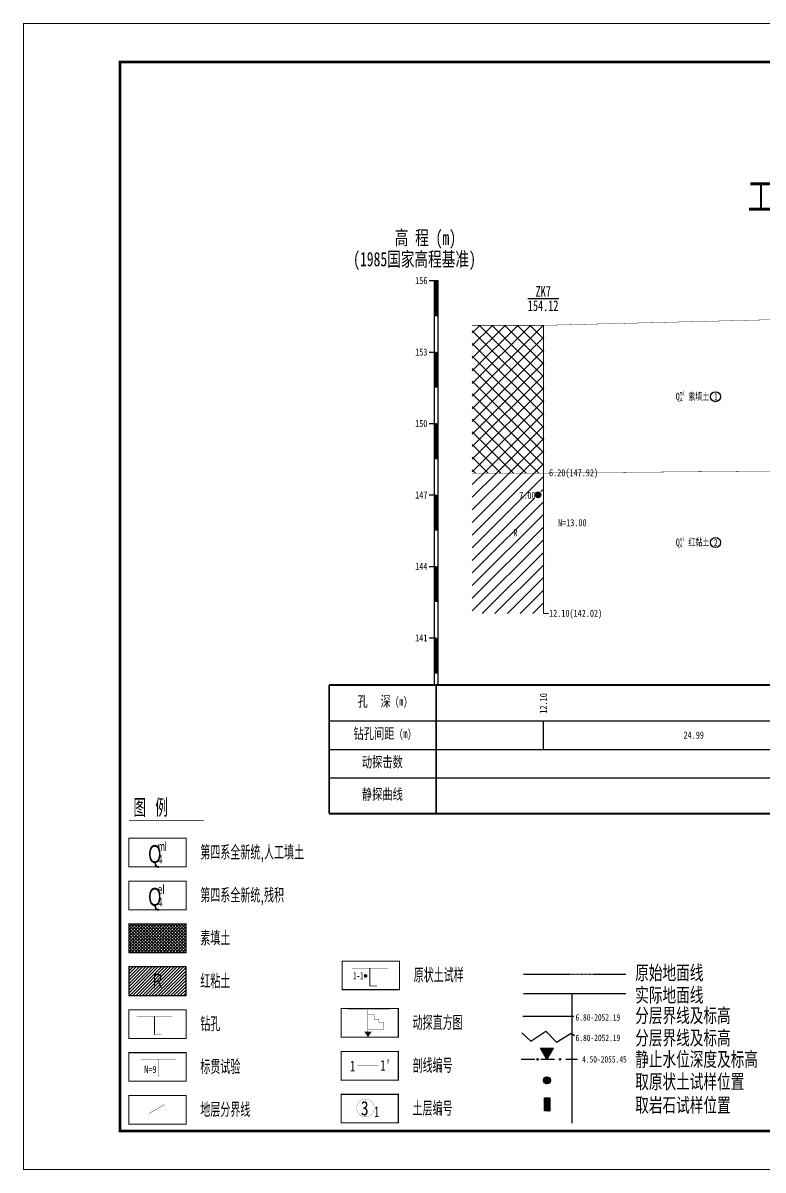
# Model space of a CAD drawing. Header units: millimetres. Extents: x 7577 to 20709, y -191 to 3630.
# Drawn here: x 9195 to 9402.2, y 470 to 791 of the extents above; entities that cross this region are included whole.
import ezdxf
from ezdxf.enums import TextEntityAlignment as Align

# ---------------------------------------------------------------- set-up
doc = ezdxf.new("R2010")
doc.units = ezdxf.units.MM
doc.linetypes.add('DASHED2', pattern=[0.375, 0.25, -0.125])
for name, color, linetype in [('GiCAD_BiaoGuan', 7, 'Continuous'), ('GiCAD_DiMianXian', 7, 'Continuous'), ('GiCAD_Hatch', 7, 'Continuous'), ('Gicad_pou_texts', 7, 'Continuous'), ('GiCAD_PouMian', 7, 'Continuous'), ('GiCAD_PouXian', 7, 'Continuous'), ('GiCAD_QuYang', 7, 'Continuous'), ('GiCAD_ShuiWei', 7, 'Continuous'), ('GiCAD_TLTuKuang', 7, 'Continuous'), ('GiCAD_TuLi', 7, 'Continuous'), ('GiCAD_WXP', 1, 'Continuous'), ('GiCAD_ZuanKong', 7, 'Continuous')]:
    doc.layers.add(name, color=color, linetype=linetype)
doc.styles.add('LZ_FONTS_FS', font='simfang.ttf', dxfattribs={"width": 0.7})
doc.styles.add('LZ_PMT_BZ', font='simfang.ttf', dxfattribs={"width": 0.7, "height": 3})
doc.styles.add('两侧标尺', font='simfang.ttf', dxfattribs={"width": 0.7, "height": 2})
doc.styles.add('取样编号', font='simfang.ttf', dxfattribs={"width": 0.7, "height": 2})
doc.styles.add('叠加符号', font='simfang.ttf', dxfattribs={"width": 0.7, "height": 2})
doc.styles.add('图例', font='ComFont.shx', dxfattribs={"width": 0.7, "height": 2, "bigfont": 'HZTXT12A.SHX'})
doc.styles.add('土层名称', font='simfang.ttf', dxfattribs={"width": 0.7, "height": 2})
doc.styles.add('土层编号', font='simfang.ttf', dxfattribs={"width": 0.7, "height": 2})
doc.styles.add('孔口标注', font='simfang.ttf', dxfattribs={"width": 0.7, "height": 3})
doc.styles.add('层底深度', font='simfang.ttf', dxfattribs={"width": 0.7, "height": 2})
doc.styles.add('时代岩性', font='simfang.ttf', dxfattribs={"width": 0.7, "height": 2})
doc.styles.add('标注栏-孔深', font='simfang.ttf', dxfattribs={"width": 0.7, "height": 2})
doc.styles.add('标注栏-第一列', font='simfang.ttf', dxfattribs={"width": 0.7, "height": 3})
doc.styles.add('标注栏-钻孔间距', font='simfang.ttf', dxfattribs={"width": 0.7, "height": 2})
doc.styles.add('标贯动探', font='simfang.ttf', dxfattribs={"width": 0.7, "height": 2})
doc.styles.add('标题', font='simfang.ttf', dxfattribs={"width": 0.7, "height": 8})
doc.styles.add('高程系统', font='simfang.ttf', dxfattribs={"width": 0.7, "height": 4})
pattern_1 = [(45, (-592.32915, 78.45997), (-0.088388348, 0.088388348), [])]

# ---------------------------------------------------------------- blocks, each defined once
blk = doc.blocks.new('WipeoutBlock')
blk.add_wipeout([(0, 0), (0, 1), (1, 1), (1, 0)]).dxf.layer = 'GiCAD_QuYang'
blk = doc.blocks.new('tlgkzk')
for points, const_width in [([(2.17, 6.08), (12.17, 6.08)], 0.1), ([(7.17, 6.08), (7.17, 1.08)], 0.3), ([(7.17, 1.08), (9.17, 1.08)], 0.1)]:
    blk.add_lwpolyline(points, dxfattribs=dict(const_width=const_width))
blk = doc.blocks.new('tlgkbg')
at = {"const_width": 0.1}
for points in [[(3.3, 6.16), (13.3, 6.16)], [(8.3, 6.16), (8.3, 1.16)]]:
    blk.add_lwpolyline(points, dxfattribs=at)
at = {"style": 'LZ_PMT_BZ', "width": 0.7}
blk.add_text('N=9', height=2, dxfattribs=at).set_placement((4.31, 2.32))
blk = doc.blocks.new('tlgkfcx')
blk.add_lwpolyline([(5.6, 2.97, 0, 0, 0), (5.69, 3.02, 0.1, 0.1, 0), (10.03, 5.5, 0.1, 0.1, 0)], format="xyseb")
blk = doc.blocks.new('tlgkyzt')
at = {"const_width": 0.1}
for points in [[(2.74, 6.02), (12.74, 6.02)], [(7.74, 1.02), (9.74, 1.02)]]:
    blk.add_lwpolyline(points, dxfattribs=at)
at = {"const_width": 0.5}
blk.add_lwpolyline([(6.28, 3.84, 1), (6.78, 3.84, 1)], format="xyb", close=True, dxfattribs=at)
blk.add_lwpolyline([(7.74, 6.02, 0.3, 0.3, 0), (7.74, 1.02, 0.1, 0.1, 0), (7.74, 1.02, 0.1, 0.1, 0)], format="xyseb")
at = {"style": 'LZ_FONTS_FS', "width": 0.6}
blk.add_text('1-1', height=2, dxfattribs=at).set_placement((3.01, 2.91))
blk = doc.blocks.new('tlgkdtzft')
at = {"const_width": 0.1}
for points in [[(1.92, 7.67), (13.62, 7.67)], [(7.5, 7.67), (7.5, 1.5)], [(7.44, 6.29), (9.21, 6.29), (9.21, 5.05), (10.58, 5.05), (10.58, 4.18), (11.85, 4.18), (11.85, 2.18), (7.44, 2.18)]]:
    blk.add_lwpolyline(points, dxfattribs=at)
blk.add_lwpolyline([(7.5, 0, 0, 2, 0), (7.5, 1.5, 2, 2, 0)], format="xyseb")
blk = doc.blocks.new('tlgkpxbh')
at = {"const_width": 0.1}
blk.add_lwpolyline([(4.48, 4.15), (10.48, 4.15)], dxfattribs=at)
at = {"style": 'LZ_PMT_BZ', "width": 0.7}
for s, p in [('1', (2.5, 2.43)), ("1'", (10.98, 2.6))]:
    blk.add_text(s, height=3, dxfattribs=at).set_placement(p)
blk = doc.blocks.new('tlgkdcbh')
at = {"const_width": 0.05}
blk.add_lwpolyline([(4.34, 4.16, 1), (9.29, 4.16, 1)], format="xyb", close=True, dxfattribs=at)
at = {"style": 'LZ_PMT_BZ'}
for s, height, width, p in [('3', 4, 0.8, (5.5, 2.12)), ('1', 3, 0.7, (9.24, 1.62))]:
    blk.add_text(s, height=height, dxfattribs=dict(at, width=width)).set_placement(p)
blk = doc.blocks.new('tl_spec')
at = {"layer": 'GiCAD_TLTuKuang'}
h = blk.add_hatch(dxfattribs=at)
h.set_pattern_fill('ANSI31', color=256, style=0)
h.set_pattern_definition(pattern_1)
h.paths.add_polyline_path([(6.58, -23.87), (8.4, -20.73), (4.77, -20.73)])
h = blk.add_hatch(dxfattribs=at)
h.set_pattern_fill('ANSI31', color=256, style=0)
h.set_pattern_definition(pattern_1)
edge = h.paths.add_edge_path()
edge.add_arc((6.58, -29.72), 0.97, 0, 360)
h = blk.add_hatch(dxfattribs=at)
h.set_pattern_fill('ANSI31', color=256, style=0)
h.set_pattern_definition(pattern_1)
h.paths.add_polyline_path([(5.91, -34.65), (7.34, -34.65), (7.34, -38.26), (5.91, -38.26)])
at = {"layer": 'GiCAD_TLTuKuang', "linetype": 'DASHED2'}
blk.add_line((0, 0), (28.68, 0), dxfattribs=at)
at = {"layer": 'GiCAD_TLTuKuang'}
for p, q in [((28.68, -5.47), (0, -5.47)), ((13.56, -5.47), (13.56, -41.67)), ((-0.2, -11.74), (14.08, -11.74)), ((2.04, -18.77), (6.26, -15.96)), ((6.26, -15.96), (9.26, -19.04)), ((-0.46, -16.39), (2.04, -18.77)), ((9.26, -19.04), (13.32, -16.51)), ((13.32, -16.51), (14.26, -17.17)), ((4.77, -20.73), (8.4, -20.73)), ((6.58, -23.87), (4.77, -20.73)), ((6.58, -23.87), (8.4, -20.73)), ((3.17, -23.87), (-0.65, -23.87)), ((8.67, -23.87), (4.86, -23.87)), ((15.13, -23.87), (11.9, -23.87))]:
    blk.add_line(p, q, dxfattribs=at)
blk.add_lwpolyline([(5.91, -34.65), (7.34, -34.65), (7.34, -38.26), (5.91, -38.26)], close=True, dxfattribs=at)
for centre, radius in [((3.98, -23.87), 0.22), ((10.22, -23.87), 0.22), ((6.58, -29.72), 0.97)]:
    blk.add_circle(centre, radius, dxfattribs=at)
at = {"layer": 'GiCAD_TLTuKuang', "color": 7, "style": 'LZ_FONTS_FS', "width": 0.7}
for s, p in [('原始地面线', (31.29, -1.6)), ('实际地面线', (31.29, -7.85)), ('分层界线及标高', (31.29, -13.58)), ('分层界线及标高', (31.29, -19.83)), ('静止水位深度及标高', (31.29, -25.82)), ('取原状土试样位置', (31.29, -32.07)), ('取岩石试样位置', (31.29, -38.66))]:
    blk.add_text(s, height=4, dxfattribs=at).set_placement(p)
at = {"layer": 'GiCAD_TLTuKuang', "linetype": 'DASHED2', "style": 'LZ_FONTS_FS', "width": 0.7}
for s, p in [('6.80-2052.19', (14.6, -13.02)), ('6.80-2052.19', (14.6, -18.75)), ('4.50-2055.45', (16.42, -24.74))]:
    blk.add_text(s, height=1.8229, dxfattribs=at).set_placement(p)
blk = doc.blocks.new('gkqy1')
blk.add_wipeout([(-0.9, -0.9), (0.9, -0.9), (0.9, 0.9), (-0.9, 0.9)]).dxf.layer = 'GiCAD_QuYang'
at = {"layer": 'GiCAD_QuYang'}
h = blk.add_hatch(color=1, dxfattribs=at)
edge = h.paths.add_edge_path()
edge.add_arc((0, 0), 0.8, 0, 360)
at = {"layer": 'GiCAD_QuYang', "color": 1}
blk.add_circle((0, 0), 0.8, dxfattribs=at)

msp = doc.modelspace()

# ---------------------------------------------------------------- hatches: boundary and pattern name
at = {"layer": 'GiCAD_Hatch'}
h = msp.add_hatch(dxfattribs=at)
h.set_pattern_fill('GKSTT', scale=0.5, style=0)
h.set_pattern_definition([(45, (5854.5445, 1749.3191), (-1.767767, 1.767767), []), (135, (5854.5445, 1749.3191), (-1.767767, -1.767767), [])])
h.paths.add_polyline_path([(9320.83, 706.39), (9340.73, 706.39), (9340.83, 706.39), (9340.83, 665.05), (9340.73, 665.05), (9320.83, 665.05)])
h = msp.add_hatch(dxfattribs=at)
h.set_pattern_fill('GKHNT', scale=0.5, style=0)
h.set_pattern_definition([(45, (5854.5445, 1749.3191), (-1.767767, 1.767767), [])])
h.paths.add_polyline_path([(9320.83, 665.05), (9340.73, 665.05), (9340.83, 665.05), (9340.83, 625.72), (9340.73, 625.72), (9320.83, 625.72)])
at = {"layer": 'GiCAD_TuLi'}
h = msp.add_hatch(dxfattribs=at)
h.set_pattern_fill('GKSTT', scale=0.125, style=0, pattern_type=2)
h.set_pattern_definition([(45, (5315.9473, -918.8064), (-0.44194174, 0.44194174), []), (135, (5315.9473, -918.8064), (-0.44194174, -0.44194174), [])])
h.paths.add_polyline_path([(9224.69, 530.84), (9240.69, 530.84), (9240.69, 538.84), (9224.69, 538.84)])
h = msp.add_hatch(dxfattribs=at)
h.set_pattern_fill('GKHNT', scale=0.125, style=0, pattern_type=2)
h.set_pattern_definition([(45, (5315.9473, -918.8064), (-0.44194174, 0.44194174), [])])
h.paths.add_polyline_path([(9224.69, 518.84), (9240.69, 518.84), (9240.69, 526.84), (9224.69, 526.84)])

# ---------------------------------------------------------------- linework, layer by layer
at = {"layer": 'GiCAD_DiMianXian', "color": 3, "const_width": 0.1}
msp.add_lwpolyline([(9320.73, 706.39), (9340.73, 706.39), (9424.04, 708.45), (9465.72, 708.05), (9565.72, 707.12), (9575.72, 707.12)], dxfattribs=at)
at = {"layer": 'Gicad_pou_texts', "color": 3}
for centre in [(9388.91, 686.42), (9388.91, 645.59)]:
    msp.add_ellipse(centre, major_axis=(0, 1.4), ratio=1, dxfattribs=at)
at = {"layer": 'GiCAD_PouMian', "color": 1}
for p, q in [((9308.73, 718.92), (9310.73, 718.92)), ((9310.23, 605.72), (9310.23, 718.92)), ((9310.23, 718.92), (9311.23, 718.92)), ((9311.23, 605.72), (9311.23, 718.92)), ((9308.73, 698.92), (9310.73, 698.92)), ((9308.73, 678.92), (9310.73, 678.92)), ((9308.73, 658.92), (9310.73, 658.92)), ((9308.73, 638.92), (9310.73, 638.92)), ((9308.73, 618.92), (9310.73, 618.92))]:
    msp.add_line(p, q, dxfattribs=at)
at = {"layer": 'GiCAD_PouMian'}
for points, const_width in [([(9195.16, 470.12), (9648.76, 470.12), (9648.76, 790.88), (9195.16, 790.88), (9195.16, 470.12)], 0.27), ([(9222.16, 480.92), (9637.96, 480.92), (9637.96, 780.08), (9222.16, 780.08), (9222.16, 480.92), (9637.96, 480.92)], 0.756)]:
    msp.add_lwpolyline(points, dxfattribs=dict(at, const_width=const_width))
at = {"layer": 'GiCAD_PouMian', "color": 1, "const_width": 1, "flags": 128}
for points in [[(9310.73, 718.92), (9310.73, 708.92)], [(9310.73, 698.92), (9310.73, 688.92)], [(9310.73, 678.92), (9310.73, 668.92)], [(9310.73, 658.92), (9310.73, 648.92)], [(9310.73, 638.92), (9310.73, 628.92)], [(9310.73, 618.92), (9310.73, 608.92)]]:
    msp.add_lwpolyline(points, dxfattribs=at)
at = {"layer": 'GiCAD_TuLi', "color": 7, "flags": 128}
for points, const_width in [([(9224.69, 567.84), (9245.69, 567.84)], 0.2), ([(9224.69, 566.84), (9245.69, 566.84)], 0.01)]:
    msp.add_lwpolyline(points, dxfattribs=dict(at, const_width=const_width))
at = {"layer": 'GiCAD_TuLi', "color": 7, "const_width": 0.3, "flags": 128}
for points in [[(9224.69, 554.84), (9240.69, 554.84), (9240.69, 562.84), (9224.69, 562.84)], [(9224.69, 542.84), (9240.69, 542.84), (9240.69, 550.84), (9224.69, 550.84)], [(9224.69, 530.84), (9240.69, 530.84), (9240.69, 538.84), (9224.69, 538.84)], [(9224.69, 518.84), (9240.69, 518.84), (9240.69, 526.84), (9224.69, 526.84)], [(9284.42, 520.48), (9300.42, 520.48), (9300.42, 528.48), (9284.42, 528.48)], [(9224.69, 506.84), (9240.69, 506.84), (9240.69, 514.84), (9224.69, 514.84)], [(9284.12, 507.18), (9300.12, 507.18), (9300.12, 515.18), (9284.12, 515.18)], [(9224.69, 494.84), (9240.69, 494.84), (9240.69, 502.84), (9224.69, 502.84)], [(9284.12, 495.18), (9300.12, 495.18), (9300.12, 503.18), (9284.12, 503.18)], [(9284.12, 483.18), (9300.12, 483.18), (9300.12, 491.18), (9284.12, 491.18)], [(9224.69, 482.84), (9240.69, 482.84), (9240.69, 490.84), (9224.69, 490.84)]]:
    msp.add_lwpolyline(points, close=True, dxfattribs=at)
at = {"layer": 'GiCAD_TuLi'}
for points in [[(9224.69, 530.84), (9240.69, 530.84), (9240.69, 538.84), (9224.69, 538.84)], [(9224.69, 518.84), (9240.69, 518.84), (9240.69, 526.84), (9224.69, 526.84)]]:
    msp.add_lwpolyline(points, close=True, dxfattribs=at)
at = {"layer": 'GiCAD_WXP', "color": 1, "const_width": 0.5}
for points in [[(9280.73, 605.72), (9625.72, 605.72)], [(9280.73, 605.72), (9280.73, 569.72)], [(9310.73, 605.72), (9310.73, 569.72)], [(9280.73, 569.72), (9625.72, 569.72)]]:
    msp.add_lwpolyline(points, dxfattribs=at)
at = {"layer": 'GiCAD_WXP', "color": 1}
for points in [[(9280.73, 595.72), (9625.72, 595.72)], [(9340.73, 587.72), (9340.73, 595.72)], [(9280.73, 587.72), (9625.72, 587.72)], [(9280.73, 579.72), (9625.72, 579.72)]]:
    msp.add_lwpolyline(points, dxfattribs=at)
at = {"layer": 'GiCAD_ZuanKong', "color": 1}
msp.add_line((9336.37, 713.89), (9345.09, 713.89), dxfattribs=at)
at = {"layer": 'GiCAD_ZuanKong', "color": 3, "const_width": 0.3, "flags": 128}
for points in [[(9340.73, 706.39), (9340.73, 625.72)], [(9340.73, 625.72), (9342.23, 625.72)]]:
    msp.add_lwpolyline(points, dxfattribs=at)

# ---------------------------------------------------------------- block references
at = {"layer": 'GiCAD_TuLi'}
for name, p in [('tlgkyzt', (9284.42, 520.48)), ('tl_spec', (9335.15, 524.82)), ('tlgkdtzft', (9284.12, 507.18)), ('tlgkzk', (9224.69, 506.84)), ('tlgkbg', (9224.69, 494.84)), ('tlgkpxbh', (9284.12, 495.18)), ('tlgkfcx', (9224.69, 482.84)), ('tlgkdcbh', (9284.12, 483.18))]:
    msp.add_blockref(name, p, dxfattribs=at)

# ---------------------------------------------------------------- texts
at = {"layer": 'GiCAD_BiaoGuan', "color": 7, "style": '标贯动探', "width": 0.7}
msp.add_text('N=13.00', height=2, dxfattribs=at).set_placement((9344.83, 650.15))
at = {"layer": 'GiCAD_Hatch', "color": 1, "style": '叠加符号', "width": 0.7}
msp.add_text('R', height=2, dxfattribs=at).set_placement((9332.33, 647.3))
at = {"layer": 'Gicad_pou_texts', "color": 3, "width": 0.7}
for s, height, style, p in [('ml', 1.2, '时代岩性', (9378.95, 686.82)), ('素填土', 2, '土层名称', (9381.32, 685.52)), ('1', 2, '土层编号', (9388.43, 685.42)), ('4', 1.2, '时代岩性', (9378.95, 685.02)), ('4', 1.2, '时代岩性', (9378.95, 644.19)), ('el', 1.2, '时代岩性', (9378.95, 645.99)), ('红黏土', 2, '土层名称', (9381.32, 644.69)), ('2', 2, '土层编号', (9388.43, 644.59))]:
    msp.add_text(s, height=height, dxfattribs=dict(at, style=style)).set_placement(p)
at = {"layer": 'Gicad_pou_texts', "color": 4, "style": '层底深度', "width": 0.7}
for s, p in [('6.20(147.92)', (9342.33, 664.15)), ('12.10(142.02)', (9342.33, 624.82))]:
    msp.add_text(s, height=2, dxfattribs=at).set_placement(p)
at = {"layer": 'GiCAD_PouMian', "color": 3, "style": '标题', "width": 0.7}
msp.add_text('工  程  地  质  剖  面  图', height=8, dxfattribs=at).set_placement((9397.86, 738.52))
at = {"layer": 'GiCAD_PouMian', "color": 1, "width": 0.7}
for s, height, style, p in [('高 程 (m)', 4, '高程系统', (9299.11, 728.92)), ('(1985国家高程基准)', 4, '高程系统', (9287.48, 722.92)), ('156', 2, '两侧标尺', (9304.83, 717.92)), ('153', 2, '两侧标尺', (9304.83, 697.92)), ('150', 2, '两侧标尺', (9304.83, 677.92)), ('147', 2, '两侧标尺', (9304.83, 657.92)), ('144', 2, '两侧标尺', (9304.83, 637.92)), ('141', 2, '两侧标尺', (9304.83, 617.92))]:
    msp.add_text(s, height=height, dxfattribs=dict(at, style=style)).set_placement(p)
at = {"layer": 'GiCAD_TuLi', "color": 7, "style": '图例', "width": 0.7}
for s, height, p in [(' 图  例 ', 5, (9224.69, 568.84)), ('ml', 2.5, (9232.81, 559.28)), ('Q', 5, (9230.12, 555.94)), ('第四系全新统,人工填土', 4, (9244.69, 556.84)), ('4', 2.5, (9232.81, 555.74)), ('Q', 5, (9230.12, 543.94)), ('el', 2.5, (9232.81, 547.28)), ('第四系全新统,残积', 4, (9244.69, 544.84)), ('4', 2.5, (9232.81, 543.74)), ('素填土', 4, (9244.69, 532.84)), ('原状土试样', 4, (9304.42, 522.48)), ('R', 4, (9231.39, 520.94)), ('红粘土', 4, (9244.69, 520.84)), ('钻孔', 4, (9244.69, 508.84)), ('动探直方图', 4, (9304.12, 509.18)), ('标贯试验', 4, (9244.69, 496.84)), ('剖线编号', 4, (9304.12, 497.18)), ('地层分界线', 4, (9244.69, 484.84)), ('土层编号', 4, (9304.12, 485.18))]:
    msp.add_text(s, height=height, dxfattribs=at).set_placement(p)
at = {"layer": 'GiCAD_WXP', "color": 4, "style": '标注栏-第一列', "width": 0.7}
for s, height, p in [('孔', 3, (9288.71, 598.77)), ('深', 3, (9295.14, 598.77)), (' (m)', 2.43, (9298.05, 599.22)), ('钻孔间距', 3, (9287.57, 589.77)), (' (m)', 2.43, (9299.19, 590.22)), ('动探击数', 3, (9289.92, 581.77)), ('静探曲线', 3, (9289.92, 572.77))]:
    msp.add_text(s, height=height, dxfattribs=at).set_placement(p, align=Align.BOTTOM_LEFT)
at = {"layer": 'GiCAD_WXP', "color": 4, "style": '标注栏-孔深', "width": 0.7}
msp.add_text('12.10', height=2, rotation=90, dxfattribs=at).set_placement((9341.73, 597.72))
at = {"layer": 'GiCAD_WXP', "color": 4, "style": '标注栏-钻孔间距', "width": 0.7}
msp.add_text('24.99', height=2, dxfattribs=at).set_placement((9379.96, 590.72))
at = {"layer": 'GiCAD_ZuanKong', "color": 1, "style": '孔口标注', "width": 0.7}
for s, p in [('ZK7', (9338.55, 714.39)), ('154.12', (9336.37, 710.39))]:
    msp.add_text(s, height=3, dxfattribs=at).set_placement(p)

# ---------------------------------------------------------------- next in the draw order: block references
at = {"layer": 'Gicad_pou_texts', "xscale": 12.02378378378371, "yscale": 2.702702702702664}
for p in [(9364.37, 685.88), (9364.37, 666.38), (9364.37, 643.88)]:
    msp.add_blockref('WipeoutBlock', p, dxfattribs=at)
at = {"layer": 'GiCAD_ShuiWei', "xscale": 6.211891891891537, "yscale": 2.259459459459504}
msp.add_blockref('WipeoutBlock', (9355.96, 688.23), dxfattribs=at)

# ---------------------------------------------------------------- next in the draw order: block references
at = {"layer": 'GiCAD_ShuiWei', "xscale": 6.211891891891537, "yscale": 2.302702702702573}
msp.add_blockref('WipeoutBlock', (9355.96, 685.73), dxfattribs=at)

# ---------------------------------------------------------------- next in the draw order: texts
at = {"layer": 'Gicad_pou_texts', "color": 3, "style": '时代岩性', "width": 0.7}
for p in [(9377.78, 685.52), (9377.78, 644.69)]:
    msp.add_text('Q', height=2, dxfattribs=at).set_placement(p)

# ---------------------------------------------------------------- next in the draw order: block references
at = {"layer": 'GiCAD_QuYang', "xscale": 4.274594594594601, "yscale": 2.302702702702573}
msp.add_blockref('WipeoutBlock', (9355.99, 682.03), dxfattribs=at)

# ---------------------------------------------------------------- next in the draw order: block references
msp.add_blockref('WipeoutBlock', (9355.99, 680.03), dxfattribs=at)

# ---------------------------------------------------------------- next in the draw order: linework, layer by layer
at = {"layer": 'GiCAD_PouXian', "color": 1, "flags": 128}
msp.add_lwpolyline([(9320.73, 665.05, 0.1, 0.1, 0), (9340.73, 665.05, 0.1, 0.1, 0), (9424.04, 665.79, 0.1, 0.1, 0), (9465.72, 661.39, 0.1, 0.1, 0), (9565.72, 681.12, 0.1, 0.1, 0), (9575.72, 681.12, 0.1, 0.1, 0)], format="xyseb", dxfattribs=at)

# ---------------------------------------------------------------- next in the draw order: block references
at = {"layer": 'GiCAD_QuYang'}
msp.add_blockref('gkqy1', (9339.23, 658.92), dxfattribs=at)

# ---------------------------------------------------------------- next in the draw order: texts
at = {"layer": 'GiCAD_QuYang', "color": 1, "style": '取样编号', "width": 0.7}
msp.add_text('7.00', height=2, dxfattribs=at).set_placement((9333.96, 657.82))

doc.saveas('drawing.dxf')
